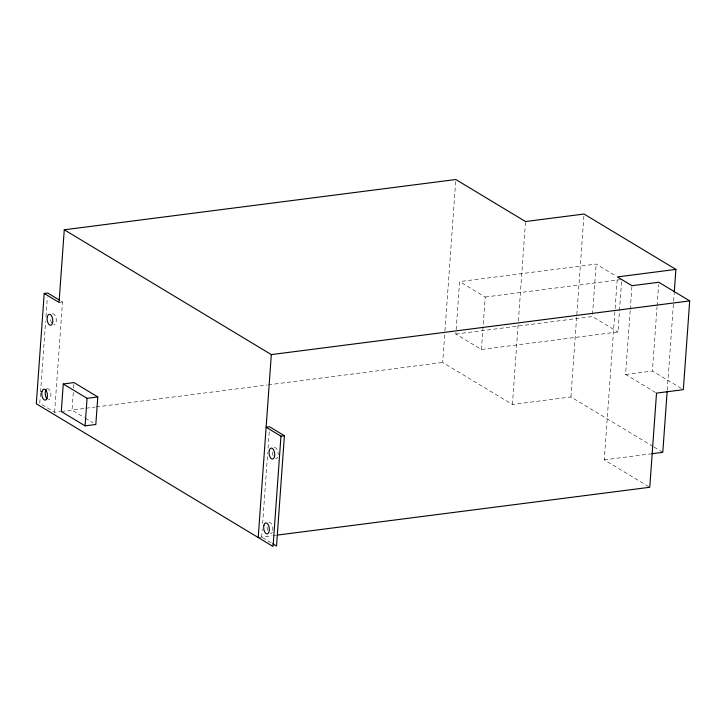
<?xml version="1.0" encoding="UTF-8"?>
<svg xmlns="http://www.w3.org/2000/svg" width="726" height="726" viewBox="0 0 726 726"><rect width="100%" height="100%" fill="white"/><g stroke="black" fill="none" stroke-linecap="round" stroke-linejoin="round"><path stroke-width="0.54" stroke-dasharray="3.63 2.72" d="M40.493 393.193L39.758 403.32L54.604 412.268L60.231 411.551M40.565 392.067L45.647 321.155M45.974 316.654L47.344 297.524M54.604 412.268L62.509 301.971L60.657 300.854M73.281 392.512L72.019 410.145L84.388 417.604M73.598 388.101L73.988 382.593M261.669 537.086L262.24 529.209M262.64 523.582L267.722 452.679M268.048 448.178L269.255 431.289M653.119 446.508L570.917 396.959L512.402 404.473L442.706 362.455L444.884 331.964M444.965 330.838L455.819 179.522M621.583 281.742L617.98 331.964L481.447 349.496L455.846 334.06L459.603 281.597L596.137 264.073L616.047 276.08M481.447 349.496L485.213 297.034L459.603 281.597M512.402 404.473L518.31 322.035M518.391 320.91L525.515 221.539M570.917 396.959L583.867 216.284M592.534 314.304L596.137 264.073M648.799 486.692L604.268 459.848L615.04 309.657M615.122 308.532L617.381 276.915M655.551 392.53L625.603 374.48L630.195 310.429M630.277 309.303L631.883 286.824M681.405 388.51L652.42 371.04L657.012 306.98M657.094 305.864L658.627 284.51M667.239 390.225L673.556 302.152M673.628 301.018L674.2 293.113M59.051 302.415L62.509 301.971M485.213 297.034L620.621 279.655M455.846 334.06L592.38 316.536L617.98 331.964M61.356 411.406L84.978 408.366M86.104 408.23L95.106 407.068M96.231 406.923L267.213 384.98M268.339 384.834L442.706 362.455M625.603 374.48L652.42 371.04M604.268 459.848L650.641 453.895M259.073 537.422L271.796 535.788M272.922 535.643L276.297 535.216M654.081 447.089L662.784 452.334M85.341 418.176L92.964 422.768M262.603 537.648L271.878 543.239M51.682 323.025A5.554 2.804 82.7 0 1 50.593 317.625M52.336 313.941A5.554 2.804 82.7 0 1 56.201 318.914A5.554 2.804 82.7 0 1 53.806 324.849M46.972 388.809A5.554 2.804 82.7 0 1 50.838 393.782A5.554 2.804 82.7 0 1 48.442 399.717M273.067 455.61A5.554 2.804 82.7 0 1 272.504 451.4M274.246 447.706A5.554 2.804 82.7 0 1 278.185 454.821M277.622 457.217A5.554 2.804 82.7 0 1 275.717 458.623M267.703 530.479A5.554 2.804 82.7 0 1 267.132 526.268M268.883 522.575A5.554 2.804 82.7 0 1 272.005 524.862A5.554 2.804 82.7 0 1 272.631 530.996M272.25 532.085A5.554 2.804 82.7 0 1 270.353 533.492"/><path stroke-width="1.09" d="M59.732 300.292L47.671 293.023L44.204 293.467L36.3 403.765L273.058 546.478L280.962 436.181L266.115 427.233L269.582 426.788L284.42 435.736L276.515 546.034L272.804 543.801M674.282 291.988L675.897 269.4L584.031 214.025L525.515 221.539L455.819 179.522L64.26 229.779L59.051 302.415L44.204 293.467M63.262 383.972L61.293 411.515L85.087 425.863L95.814 424.483L97.792 396.94L73.988 382.593L63.262 383.972L87.066 398.32L97.792 396.94M85.087 425.863L87.066 398.32M258.211 537.53L271.324 354.597L64.26 229.779M667.158 391.359L662.784 452.334L651.748 453.75M675.897 269.4L617.381 276.915L631.965 285.699L658.781 282.26L689.7 300.9L683.338 389.671L656.522 393.111L649.77 487.273L277.423 535.071M271.324 354.597L689.7 300.9M280.962 436.181L284.42 435.736M46.972 398.837A5.554 2.804 82.7 0 1 46.319 389.29M47.326 316.772A5.554 2.804 82.7 0 0 50.348 325.293A5.554 2.804 82.7 0 0 52.245 317.289A5.554 2.804 82.7 0 0 47.326 316.772M41.954 391.641A5.554 2.804 82.7 0 0 44.976 400.162A5.554 2.804 82.7 0 0 46.881 392.158A5.554 2.804 82.7 0 0 41.954 391.641M269.237 450.537A5.554 2.804 82.7 0 0 272.259 459.068A5.554 2.804 82.7 0 0 274.156 451.055A5.554 2.804 82.7 0 0 269.237 450.537M263.865 525.406A5.554 2.804 82.7 0 0 266.887 533.937A5.554 2.804 82.7 0 0 268.792 525.923A5.554 2.804 82.7 0 0 263.865 525.406"/></g></svg>
